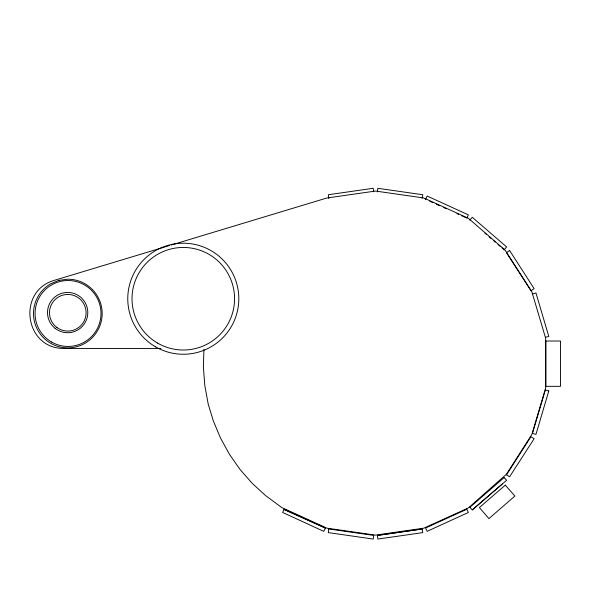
<?xml version="1.0" encoding="UTF-8"?>
<svg xmlns="http://www.w3.org/2000/svg" width="590" height="590" viewBox="0 0 590 590"><rect width="100%" height="100%" fill="white"/><g stroke="black" fill="none" stroke-linecap="round" stroke-linejoin="round"><path stroke-width="0.89" d="M203.919 349.287L203.388 367.172L204.848 385.772L208.218 404.15L213.359 420.98L220.586 438.223L229.717 454.728L240.078 469.537L252.306 483.431L265.625 495.6L281.858 507.621L326.971 528.175L375.513 535.115L423.856 528.161L468.423 507.894L506.404 474.249L531.826 434.528L545.662 387.969L545.654 338.232L531.826 291.689L505.062 250.116L468.423 218.33L423.76 197.975L375.52 191.049L326.971 197.975L171.174 245.049M377.394 191.949L377.829 188.299L422.787 194.737L422.145 198.284M325.407 528.006L323.77 531.361L282.654 512.481L284.115 509.192L325.392 528.035L283.945 509.568M506.522 474.817L530.897 436.74L534.142 438.687L509.613 476.757L506.471 474.78M504.052 249.865L506.611 246.937L472.273 217.282L469.78 220.129M469.861 507.216L472.273 509.922L502.378 483.933M469.913 507.267L504.103 477.612M505.291 485.15L479.39 507.555L488.918 518.603L514.893 496.057L505.269 485.12M472.273 509.922L506.611 480.267L504.052 477.561M466.815 509.244L425.567 528.006L427.175 531.302L468.394 512.481L466.786 509.192M169.411 245.58L54.103 280.412C16.786 291.172 24.47 349.11 64.281 348.432L160.775 348.432M532.46 293.938L535.971 292.987L548.788 336.403L545.344 337.34M377.394 535.432L422.13 529.001L422.787 532.623L377.829 539.061L377.394 535.403L422.13 529.001M545.787 341.02L560.5 341.02L560.5 386.339L545.861 386.339L545.861 341.02M429.756 201.219L433.06 202.724M436.357 204.229L439.653 205.733M443.776 207.606L446.254 208.735M456.97 213.624L458.622 214.377M461.918 215.874L466.867 218.13L468.394 214.871L427.153 196.035L425.567 199.494L425.191 199.273M484.958 233.198L486.322 234.385M489.066 236.752L491.123 238.53M493.86 240.89L495.231 242.077M497.967 244.444L500.025 246.222M502.083 247.992L504.133 249.769M373.713 191.846L373.219 188.291L328.335 194.737L328.792 198.542M328.77 528.979L328.335 532.623L373.219 539.061L373.728 535.403L328.77 528.979M548.788 390.949L535.971 434.365L532.46 433.414L545.344 390.02L548.788 390.949M509.613 250.521L506.493 252.704L530.956 290.723L534.142 288.665L509.613 250.521M58.948 280.368L50.666 283.805A34.338 34.338 0 0 0 45.762 339.84A34.338 34.338 0 0 0 100.101 325.282A34.338 34.338 0 0 0 67.835 279.203L58.948 280.368M55.069 328.298A20.141 20.141 0 0 0 87.563 315.613A20.141 20.141 0 0 0 60.328 293.813A20.141 20.141 0 0 0 55.069 328.298M56.928 327.502A18.312 18.312 0 0 0 85.993 314.802A18.312 18.312 0 0 0 60.46 295.981A18.312 18.312 0 0 0 56.928 327.502M51.551 342.03A32.959 32.959 0 0 0 100.993 313.489A32.959 32.959 0 0 0 51.551 284.941A32.959 32.959 0 0 0 51.551 342.03M157.655 343.137A51.271 51.271 0 0 0 234.569 298.732A51.271 51.271 0 0 0 157.655 254.327A51.271 51.271 0 0 0 157.655 343.137M155.531 346.817A55.526 55.526 0 0 0 238.817 298.732A55.526 55.526 0 0 0 155.531 250.647A55.526 55.526 0 0 0 155.531 346.817"/></g></svg>
